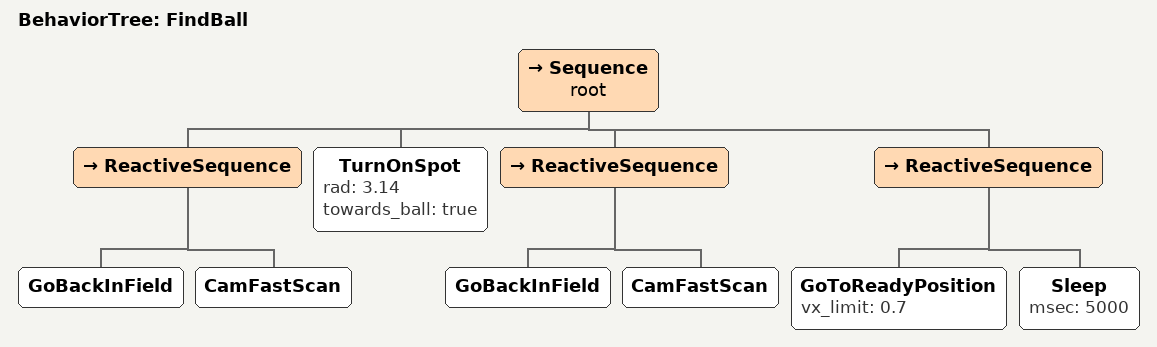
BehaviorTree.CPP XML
<!-- 摄像头跟踪球 achar a bola com a camera-->

<root BTCPP_format="4" >
  <BehaviorTree ID="FindBall">
     <Sequence name="root">
        <ReactiveSequence>
            <GoBackInField />
            <CamFastScan />
        </ReactiveSequence>
        <TurnOnSpot rad="3.14"  towards_ball="true"/>
        <ReactiveSequence>
            <GoBackInField />
            <CamFastScan />
        </ReactiveSequence>
        <ReactiveSequence>
          <GoToReadyPosition  vx_limit="0.7" />
          <Sleep msec="5000" />
        </ReactiveSequence>
      </Sequence>
  </BehaviorTree>
</root>
